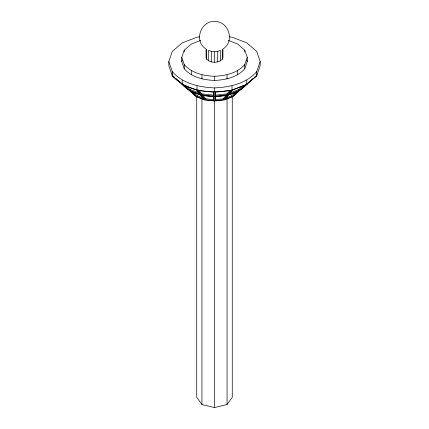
<?xml version="1.0" encoding="UTF-8"?>
<svg xmlns="http://www.w3.org/2000/svg" width="429" height="429" viewBox="0 0 429 429"><rect width="100%" height="100%" fill="white"/><g stroke="black" fill="none" stroke-linecap="round" stroke-linejoin="round"><path stroke-width="0.64" d="M213.653 91.919L213.497 96.16L201.657 94.804L201.818 93.838L199.174 90.476M213.653 96.423L213.497 100.665L205.545 99.748L205.7 98.788L203.056 95.42M237.972 91.994L232.448 96.772L224.211 99.946L214.5 101.062L204.789 99.946L196.552 96.772L172.286 75.777L168.811 65.68L168.811 61.535L172.286 51.442L182.191 42.884L197.013 37.167L199.603 36.867M228.282 40.406L237.655 44.021L244.755 50.155L247.249 57.389L247.249 61.535L244.755 68.774C237.183 77.413 225.504 79.928 214.5 80.443C203.496 79.928 191.817 77.413 184.245 68.774L181.751 61.535L181.751 57.389L184.245 50.155L191.345 44.021L200.718 40.406M181.751 61.535L182.164 60.328M206.065 48.89L206.065 57.389L206.708 59.256C210.714 63.283 218.286 63.283 222.292 59.256L222.935 57.389L222.935 48.89M244.755 68.774L244.755 64.629L247.249 57.389M232.448 96.772L256.714 75.777L256.714 71.632L260.188 61.535L256.714 51.442L246.809 42.884L231.987 37.167L229.397 36.867M256.971 73.826L256.322 75.708L254.392 77.376M183.494 85.055L196.407 90.036L199.807 94.359L189.768 90.487L190.213 89.591L185.387 85.414M196.949 96.707L190.674 91.27L200.295 94.981L203.689 99.308L196.949 96.707L197.394 95.812L192.567 91.629M196.734 96.455L196.734 397.292L201.936 404.547L214.5 407.55L227.064 404.547L232.266 397.292L232.266 96.455M215.503 100.665L215.503 96.729L226.85 95.426L223.455 99.748L215.503 100.665L215.347 99.7L223.3 98.788L225.944 95.42M215.503 96.16L215.503 92.23L230.738 90.481L227.343 94.804L215.503 96.16L215.347 95.2L227.182 93.838L229.826 90.476M224.211 99.946L231.987 90.052L246.809 84.336L256.714 75.777L260.188 65.68L260.188 61.535M226.088 97.941L231.606 95.812L236.433 91.629M229.933 93.007L238.787 89.591L243.613 85.414M232.051 96.707L238.326 91.27L228.705 94.981L225.311 99.308L232.051 96.707L231.606 95.812M245.506 85.055L232.593 90.036L229.193 94.359L239.232 90.487L246.943 83.827M248.123 82.808L253.426 78.212M223.423 48.665C235.183 41.023 228.378 20.865 214.5 21.45C200.622 20.865 193.817 41.023 205.577 48.665M181.751 57.389L184.245 64.629C191.817 73.268 203.496 75.783 214.5 76.298C225.504 75.783 237.183 73.268 244.755 64.629M168.811 61.535L172.286 71.632C182.851 83.687 199.147 87.2 214.5 87.913C229.853 87.2 246.149 83.687 256.714 71.632M247.356 83.875C239.13 93.265 226.453 96.005 214.5 96.563C202.547 96.005 189.87 93.265 181.644 83.875M208.537 60.832L208.537 50.37C212.242 52.215 216.758 52.215 220.463 50.37L220.463 60.832M201.818 93.838L213.653 95.2M205.7 98.788L213.653 99.7M172.286 71.632L172.286 75.777C187.183 92.16 211.454 93.822 231.987 90.052L231.987 85.907M190.213 89.591L199.067 93.007M197.394 95.812L202.912 97.941M174.608 77.376L172.678 75.708L172.029 73.826M175.574 78.212L180.877 82.808M182.057 83.827L189.768 90.487M191.028 91.994L196.552 96.772M201.657 94.804L198.262 90.481L213.497 92.23L213.497 96.16M205.545 99.748L202.15 95.426L213.497 96.729L213.497 100.665M204.789 99.946L197.013 90.052L197.013 85.907M238.787 89.591L239.232 90.487M246.836 60.328L247.249 61.535M227.182 93.838L227.343 94.804M223.3 98.788L223.455 99.748M246.809 80.191L246.809 84.336M244.755 50.155L244.755 51.93M237.655 70.764L237.655 74.909M227.032 74.861L227.032 79.006M227.064 98.354L227.064 404.547M222.292 49.448L222.292 59.256M217.728 51.426L217.728 61.889M215.347 91.919L215.347 95.2M215.347 96.423L215.347 99.7M214.5 51.796L214.5 62.259M214.5 76.298L214.5 80.443M214.5 87.913L214.5 101.062M214.5 101.357L214.5 407.55M211.272 51.426L211.272 61.889M206.708 49.448L206.708 59.256M201.968 74.861L201.968 79.006M201.936 98.354L201.936 404.547M191.345 70.764L191.345 74.909M184.245 50.155L184.245 51.93M184.245 64.629L184.245 68.774M182.191 80.191L182.191 84.336"/></g></svg>
